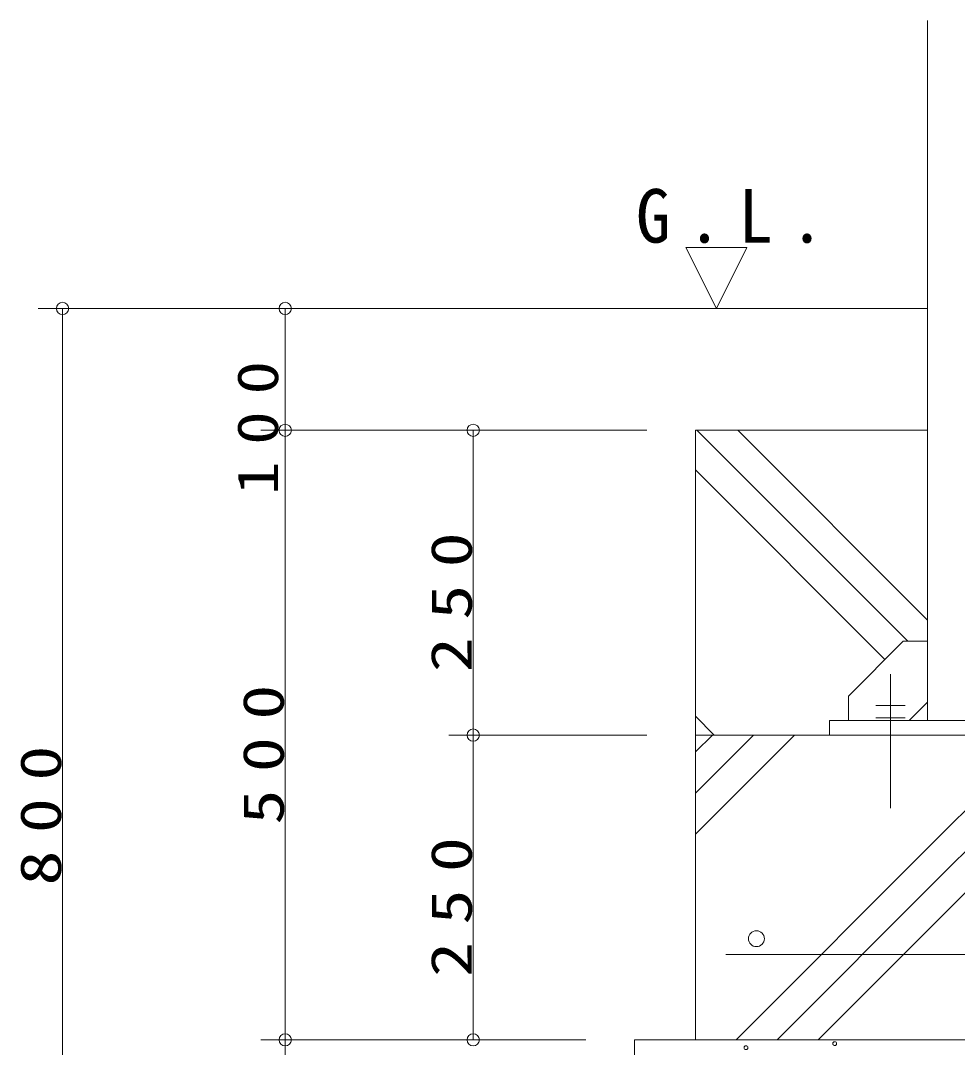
# Model space of a CAD drawing. Units: millimetres on the paper. Extents: x 6 to 426, y -599 to 292.
# Drawn here: x 263.74 to 289.37, y -400.44 to -372.36 of the extents above; entities that cross this region are included whole.
import ezdxf

# ---------------------------------------------------------------- set-up
doc = ezdxf.new("R2010")
doc.units = ezdxf.units.MM
for name, color, linetype, lineweight in [('0_2', 7, 'Continuous', 13), ('2D_DIMENSION', 7, 'Continuous', 13), ('3D_GLINE', 7, 'Continuous', 13), ('HAT', 7, 'Continuous', 13), ('TEXT', 7, 'Continuous', 13)]:
    doc.layers.add(name, color=color, linetype=linetype, lineweight=lineweight)
doc.styles.add('ＭＳ ゴシック', font='')
doc.styles.get('ＭＳ ゴシック').set_extended_font_data('MS Gothic')

msp = doc.modelspace()

# ---------------------------------------------------------------- linework, layer by layer
at = {"layer": '0_2'}
for p, q in [((288.556, -372.36), (288.556, -391.497)), ((264.894, -380.231), (264.894, -380.564)), ((270.984, -380.231), (270.984, -380.564)), ((270.984, -383.564), (270.984, -383.231)), ((270.984, -383.564), (270.984, -383.897)), ((276.128, -383.564), (276.128, -383.897)), ((282.208, -383.564), (282.208, -400.231)), ((282.208, -383.564), (288.556, -383.564)), ((286.389, -390.831), (287.889, -389.331)), ((287.889, -389.331), (288.556, -389.331)), ((287.541, -390.231), (287.541, -393.897)), ((286.389, -391.497), (286.389, -390.831)), ((287.141, -391.087), (287.941, -391.087)), ((288.556, -390.997), (288.056, -391.497)), ((276.128, -391.897), (276.128, -391.564)), ((285.874, -391.497), (285.874, -391.897)), ((285.874, -391.497), (294.208, -391.497)), ((287.141, -391.421), (287.941, -391.421)), ((276.128, -391.897), (276.128, -392.231)), ((282.208, -391.897), (323.874, -391.897)), ((283.041, -397.897), (323.874, -397.897)), ((270.984, -400.231), (270.984, -399.897)), ((270.984, -400.231), (270.984, -399.897)), ((276.128, -400.231), (276.128, -399.897)), ((280.541, -400.231), (280.541, -406.897)), ((280.541, -400.231), (323.874, -400.231))]:
    msp.add_line(p, q, dxfattribs=at)
for centre, radius in [((264.894, -380.231), 0.167), ((270.984, -380.231), 0.167), ((270.984, -383.564), 0.167), ((270.984, -383.564), 0.167), ((276.128, -383.564), 0.167), ((276.128, -391.897), 0.167), ((276.128, -391.897), 0.167), ((283.874, -397.464), 0.217), ((270.984, -400.231), 0.167), ((270.984, -400.231), 0.167), ((276.128, -400.231), 0.167)]:
    msp.add_circle(centre, radius, dxfattribs=at)
at = {"layer": '2D_DIMENSION'}
for p, q in [((279.208, -380.231), (264.227, -380.231)), ((279.208, -380.231), (270.318, -380.231)), ((264.894, -380.564), (264.894, -406.564)), ((270.984, -380.564), (270.984, -383.231)), ((280.874, -383.564), (270.318, -383.564)), ((280.874, -383.564), (270.318, -383.564)), ((280.874, -383.564), (275.461, -383.564)), ((270.984, -383.897), (270.984, -399.897)), ((276.128, -383.897), (276.128, -391.564)), ((280.874, -391.897), (275.461, -391.897)), ((279.208, -391.897), (275.461, -391.897)), ((276.128, -392.231), (276.128, -399.897)), ((270.984, -399.897), (270.984, -399.564)), ((279.208, -400.231), (270.318, -400.231)), ((279.208, -400.231), (270.318, -400.231)), ((270.984, -400.231), (270.984, -401.897)), ((279.208, -400.231), (275.461, -400.231))]:
    msp.add_line(p, q, dxfattribs=at)
at = {"layer": '3D_GLINE'}
msp.add_line((288.556, -380.231), (279.041, -380.231), dxfattribs=at)
at = {"layer": 'HAT'}
for p, q in [((288.013, -389.331), (282.246, -383.564)), ((288.556, -388.751), (283.369, -383.564)), ((287.39, -389.83), (282.208, -384.648)), ((282.722, -391.897), (282.208, -391.383)), ((282.208, -392.359), (282.669, -391.897)), ((282.208, -393.481), (283.792, -391.897)), ((282.208, -394.604), (284.914, -391.897)), ((288.874, -394.672), (291.649, -391.897)), ((288.874, -395.795), (292.208, -392.461)), ((285.561, -400.231), (292.208, -393.584)), ((283.316, -400.231), (288.874, -394.672)), ((284.439, -400.231), (288.874, -395.795))]:
    msp.add_line(p, q, dxfattribs=at)
for centre in [(286.015, -400.333), (283.588, -400.445)]:
    msp.add_circle(centre, 0.0516, dxfattribs=at)
at = {"layer": 'TEXT'}
for p, q in [((283.611, -378.564), (281.944, -378.564)), ((281.944, -378.564), (282.778, -380.231)), ((282.778, -380.231), (283.611, -378.564))]:
    msp.add_line(p, q, dxfattribs=at)

# ---------------------------------------------------------------- texts
at = {"layer": '2D_DIMENSION', "char_height": 1.124, "attachment_point": 7, "rotation": 90, "style": 'ＭＳ ゴシック'}
for s, insert in [('\\T1.5;\\W1.2;100', (270.807, -385.337)), ('\\T1.5;\\W1.25;250', (276.106, -390.177)), ('\\T1.5;\\W1.25;500', (270.962, -394.343)), ('\\T1.5;\\W1.25;800', (264.871, -396.01)), ('\\T1.5;\\W1.25;250', (276.106, -398.51))]:
    msp.add_mtext(s, dxfattribs=dict(at, insert=insert))
at = {"layer": 'TEXT', "insert": (280.577, -378.456), "char_height": 1.466, "attachment_point": 7, "style": 'ＭＳ ゴシック'}
msp.add_mtext('\\T1.48;\\W0.95;G.L.', dxfattribs=at)

doc.saveas('drawing.dxf')
